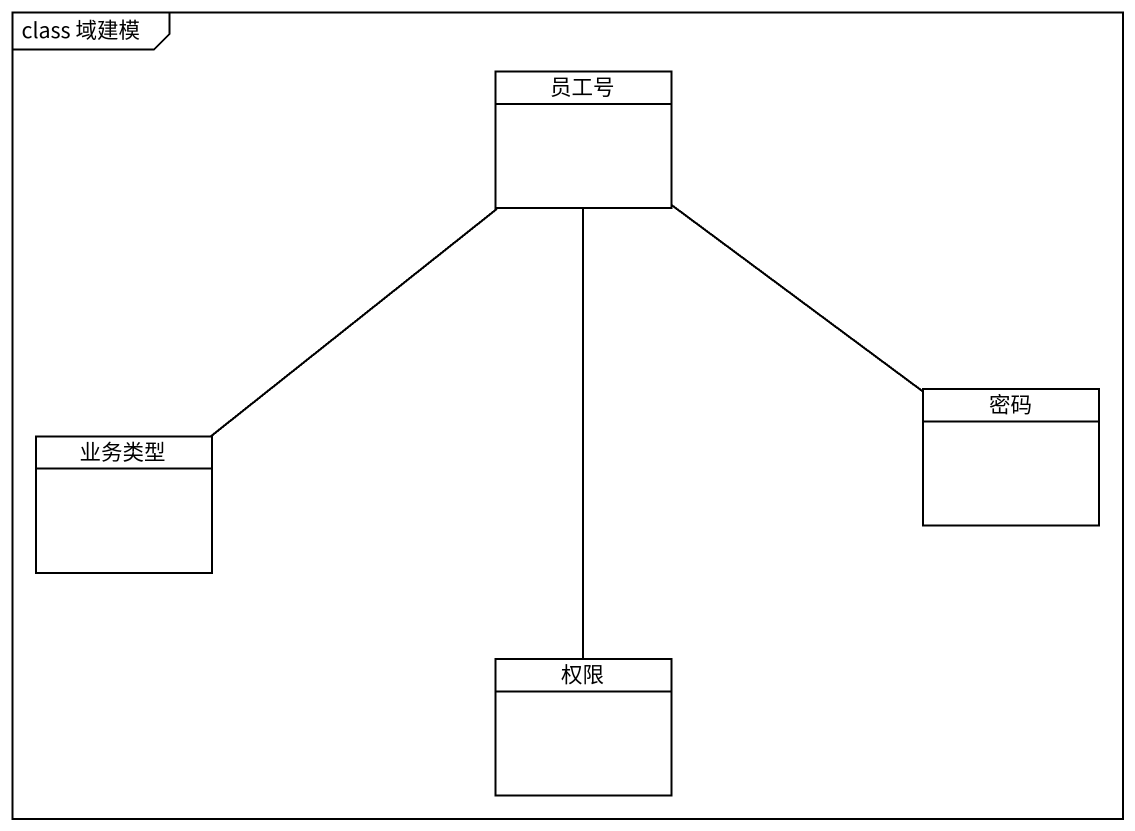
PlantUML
@startuml
mainframe class 域建模
hide circle
hide empty members
class 员工号
class 业务类型
class 密码
class 权限
业务类型 -up- 员工号
密码 -up- 员工号
权限 -up- 员工号
@enduml
